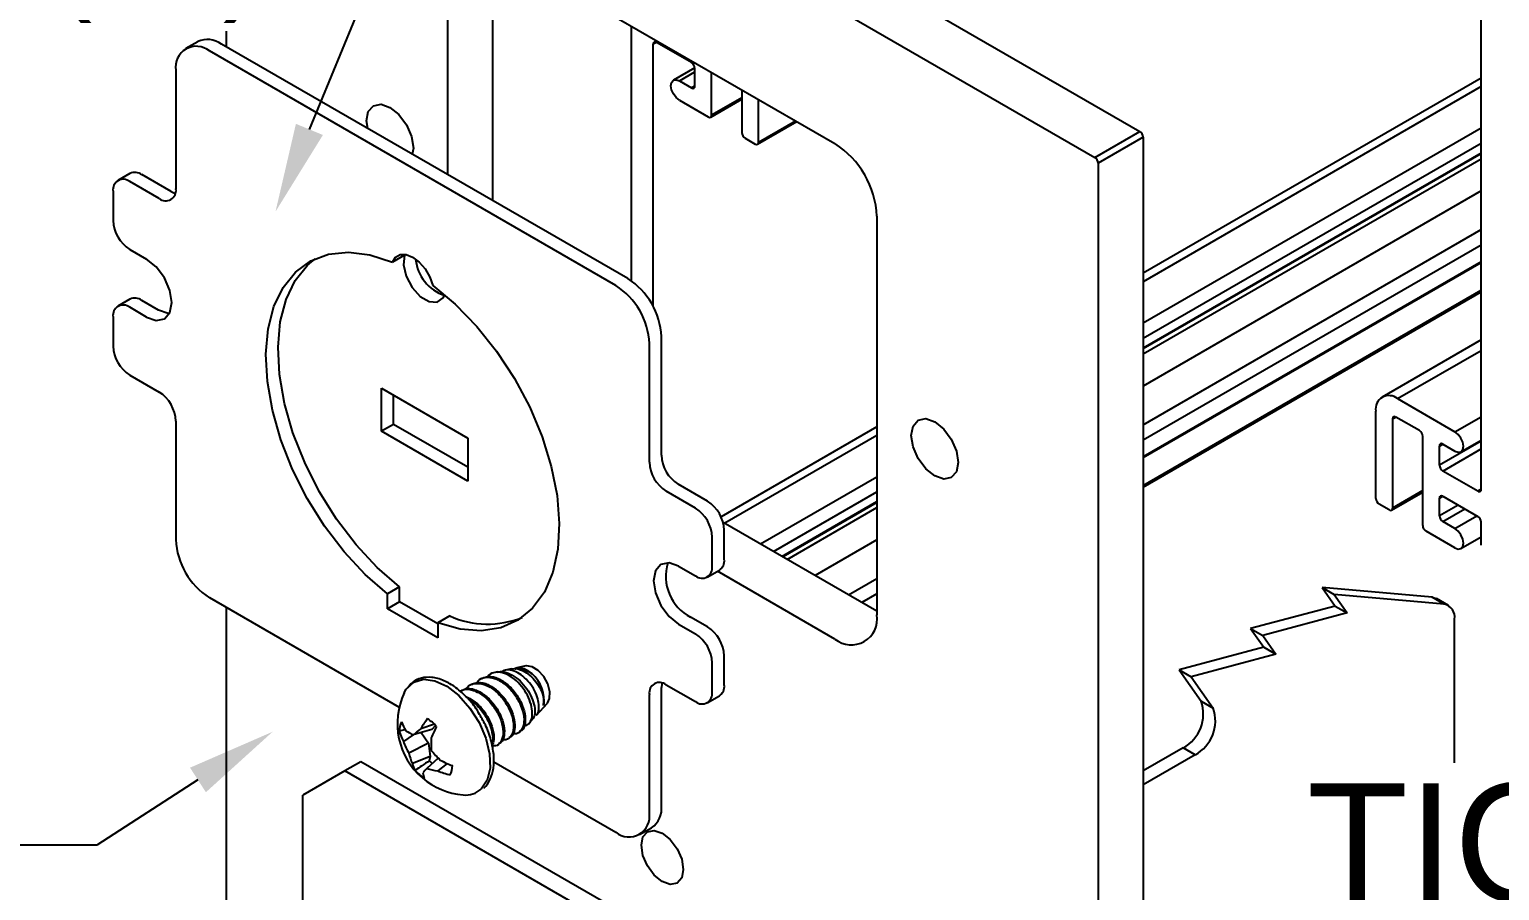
# Model space of a CAD drawing. Extents: x -1.1 to 11.2, y -6.8 to 0.
# Drawn here: x 1.461 to 4.562, y -4.739 to -2.922 of the extents above; entities that cross this region are included whole.
import ezdxf
from ezdxf import colors
from ezdxf.entities.mleader import LeaderData, LeaderLine
from ezdxf.math import Vec2, Vec3

# ---------------------------------------------------------------- set-up
doc = ezdxf.new("R2010")
doc.units = 0
doc.header["$LTSCALE"] = 0.5
doc.header["$MEASUREMENT"] = 0
for name, color, linetype in [('Brackets', 181, 'CONTINUOUS'), ('End Cap', 92, 'CONTINUOUS'), ('FAB DWG', 221, 'CONTINUOUS'), ('Hardware', 242, 'CONTINUOUS'), ('Housing', 150, 'CONTINUOUS')]:
    doc.layers.add(name, color=color, linetype=linetype)
doc.styles.add('LSAD_Standard', font='arial.ttf')

msp = doc.modelspace()

# ---------------------------------------------------------------- linework, layer by layer
at = {"layer": 'Brackets', "transparency": 16777216}
for p, q in [((2.1265, -4.4865), (2.0381, -4.5375)), ((2.1603, -4.467), (2.1265, -4.4865)), ((2.6568, -4.7926), (2.1265, -4.4865)), ((2.6906, -4.7731), (2.1603, -4.467)), ((2.0381, -5.3978), (2.0381, -4.5375))]:
    msp.add_line(p, q, dxfattribs=at)
at = {"layer": 'End Cap', "transparency": 16777216}
for p, q in [((1.9793, -2.084), (3.8036, -3.1372)), ((1.8842, -2.1389), (3.7085, -3.1921)), ((2.4322, -2.7425), (3.1605, -3.1629)), ((2.4389, -3.2834), (2.4389, -2.7464)), ((2.3438, -3.2285), (2.3438, -2.7935)), ((1.8771, -2.959), (1.8771, -2.926)), ((3.7085, -3.1921), (3.8036, -3.1372)), ((3.8107, -3.1495), (3.7156, -3.2044)), ((3.8107, -3.1495), (3.8107, -5.9332)), ((3.7156, -3.2044), (3.7156, -5.9881)), ((3.2489, -3.316), (3.2489, -4.1571)), ((3.2489, -4.1493), (2.9244, -3.962)), ((3.1605, -4.2081), (2.9127, -4.0651)), ((1.8771, -4.9268), (1.8771, -4.1417))]:
    msp.add_line(p, q, dxfattribs=at)
at = {"layer": 'End Cap', "transparency": 16777216, "flags": 128}
for points in [[(2.1748, -3.1309), (2.1723, -3.1151), (2.1761, -3.0954), (2.1868, -3.083), (2.2029, -3.0799), (2.2218, -3.0865), (2.2407, -3.1018), (2.2568, -3.1234), (2.2675, -3.1482), (2.2713, -3.1722)], [(2.2713, -3.1722), (2.2688, -3.1852)], [(3.3214, -3.7784), (3.3251, -3.7587), (3.3359, -3.7463), (3.3519, -3.7432), (3.3709, -3.7498), (3.3898, -3.7651), (3.4059, -3.7868), (3.4166, -3.8115), (3.4204, -3.8355), (3.4166, -3.8552), (3.4059, -3.8676), (3.3898, -3.8707), (3.3709, -3.8641), (3.3519, -3.8488), (3.3359, -3.8272), (3.3251, -3.8024), (3.3214, -3.7784)], [(2.7521, -4.6432), (2.7555, -4.6256), (2.7651, -4.6145), (2.7794, -4.6118), (2.7963, -4.6176), (2.8132, -4.6313), (2.8276, -4.6506), (2.8372, -4.6727), (2.8405, -4.6942), (2.8372, -4.7118), (2.8276, -4.7228), (2.8132, -4.7256), (2.7963, -4.7197), (2.7794, -4.7061), (2.7651, -4.6867), (2.7555, -4.6646), (2.7521, -4.6432)]]:
    msp.add_lwpolyline(points, dxfattribs=at)
at = {"layer": 'End Cap', "transparency": 16777216}
for centre, radius, start, end in [((3.057, -3.3248), 0.1921, 2.6055, 57.3945), ((3.7953, -3.1502), 0.0154, 2.6055, 57.3945), ((3.7002, -3.2051), 0.0154, 2.6055, 57.3945), ((3.195, -4.1658), 0.0546, 230.7967, 9.214)]:
    msp.add_arc(centre, radius, start, end, dxfattribs=at)
at = {"layer": 'Hardware', "transparency": 16777216}
for p, q in [((1.8163, -2.9479), (1.7909, -2.9625)), ((2.6983, -3.4624), (1.8409, -2.9675)), ((2.7237, -3.4478), (1.8663, -2.9528)), ((1.7702, -3.0083), (1.7702, -3.2584)), ((1.6734, -3.2259), (1.648, -3.2406)), ((1.7349, -3.2788), (1.673, -3.2431)), ((1.7602, -3.2641), (1.6984, -3.2284)), ((1.6376, -3.2635), (1.6376, -3.3249)), ((1.673, -3.3862), (1.7085, -3.4067)), ((2.2525, -3.3985), (2.227, -3.4132)), ((1.6734, -3.4911), (1.648, -3.5058)), ((1.7339, -3.5141), (1.6984, -3.4936)), ((1.6376, -3.5287), (1.6376, -3.5901)), ((1.7085, -3.5288), (1.673, -3.5082)), ((2.769, -3.835), (2.769, -3.5849)), ((2.7944, -3.8203), (2.7944, -3.5702)), ((1.673, -3.6513), (1.7349, -3.6871)), ((2.2042, -3.679), (2.386, -3.784)), ((2.2042, -3.7699), (2.2042, -3.679)), ((2.2296, -3.7552), (2.2296, -3.6937)), ((1.7702, -3.7483), (1.7702, -3.9984)), ((2.2296, -3.7552), (2.2042, -3.7699)), ((2.386, -3.8748), (2.2042, -3.7699)), ((2.386, -3.8455), (2.2296, -3.7552)), ((2.386, -3.784), (2.386, -3.8748)), ((2.8662, -3.9319), (2.8044, -3.8962)), ((2.8916, -3.9173), (2.8297, -3.8815)), ((2.9016, -4.0546), (2.9016, -3.9932)), ((2.927, -4.0399), (2.927, -3.9785)), ((2.8307, -4.0545), (2.8662, -4.075)), ((2.8912, -4.0775), (2.9166, -4.0628)), ((1.8409, -4.1208), (2.2413, -4.352)), ((2.242, -4.0983), (2.2166, -4.113)), ((2.2166, -4.1444), (2.2166, -4.113)), ((2.242, -4.1297), (2.242, -4.0983)), ((4.1879, -4.0992), (4.2133, -4.1139)), ((4.1879, -4.0992), (4.2154, -4.1385)), ((4.4199, -4.12), (4.1879, -4.0992)), ((4.2133, -4.1139), (4.2408, -4.1531)), ((4.4453, -4.1347), (4.2133, -4.1139)), ((4.4453, -4.1347), (4.4199, -4.12)), ((4.4545, -4.1375), (4.4291, -4.1228)), ((2.242, -4.1297), (2.2166, -4.1444)), ((2.3226, -4.2056), (2.2166, -4.1444)), ((2.3226, -4.1762), (2.242, -4.1297)), ((4.2154, -4.1385), (4.0373, -4.1862)), ((4.2408, -4.1531), (4.0627, -4.2008)), ((4.2154, -4.1385), (4.2408, -4.1531)), ((2.3481, -4.1595), (2.3226, -4.1742)), ((2.3226, -4.1742), (2.3226, -4.2056)), ((2.8307, -4.1766), (2.8662, -4.1971)), ((2.8916, -4.1824), (2.8561, -4.1619)), ((4.0373, -4.1862), (4.0627, -4.2008)), ((4.0373, -4.1862), (4.0649, -4.2254)), ((4.4674, -4.4696), (4.4674, -4.1661)), ((4.0627, -4.2008), (4.0903, -4.24)), ((2.927, -4.3051), (2.927, -4.2437)), ((4.0649, -4.2254), (3.8867, -4.2731)), ((4.0903, -4.24), (3.9121, -4.2878)), ((4.0649, -4.2254), (4.0903, -4.24)), ((2.4484, -4.2774), (2.4428, -4.2786)), ((2.4782, -4.2712), (2.4648, -4.274)), ((2.5087, -4.2648), (2.4868, -4.2694)), ((2.9016, -4.3198), (2.9016, -4.2583)), ((3.8867, -4.2731), (3.9121, -4.2878)), ((3.8867, -4.2731), (3.9332, -4.3392)), ((2.3936, -4.3037), (2.3908, -4.3053)), ((2.4157, -4.291), (2.4129, -4.2926)), ((2.7944, -4.5603), (2.7944, -4.3102)), ((2.8044, -4.3045), (2.8662, -4.3402)), ((3.9121, -4.2878), (3.9586, -4.3538)), ((2.769, -4.575), (2.769, -4.3249)), ((2.8912, -4.3427), (2.9166, -4.328)), ((3.9332, -4.3392), (3.9586, -4.3538)), ((2.5306, -4.369), (2.5539, -4.3431)), ((2.2554, -4.3989), (2.2415, -4.4025)), ((2.31, -4.3987), (2.2709, -4.4105)), ((2.3155, -4.3877), (2.2867, -4.3975)), ((2.3182, -4.3904), (2.31, -4.3987)), ((2.5156, -4.3858), (2.5218, -4.3789)), ((2.2705, -4.4103), (2.2501, -4.424)), ((2.3031, -4.4277), (2.2617, -4.4489)), ((2.2874, -4.4055), (2.3031, -4.4277)), ((2.3031, -4.4277), (2.3066, -4.4562)), ((2.4488, -4.4312), (2.4515, -4.4296)), ((2.4709, -4.4185), (2.4736, -4.4169)), ((2.493, -4.4057), (2.4957, -4.4041)), ((2.3066, -4.4562), (2.2691, -4.471)), ((2.3237, -4.4595), (2.2996, -4.4815)), ((2.3066, -4.4562), (2.3045, -4.4649)), ((3.8949, -4.4378), (3.8107, -4.4864)), ((3.9203, -4.4525), (3.8107, -4.5157)), ((3.9203, -4.4525), (3.8949, -4.4378)), ((2.3426, -4.4706), (2.3225, -4.4861)), ((2.4411, -4.4673), (2.6983, -4.6158)), ((2.7483, -4.6207), (2.7737, -4.6061))]:
    msp.add_line(p, q, dxfattribs=at)
at = {"layer": 'Hardware', "transparency": 16777216, "flags": 128}
for points in [[(1.7602, -3.2641), (1.7671, -3.2673), (1.7691, -3.2679)], [(1.7085, -3.5288), (1.7287, -3.5358), (1.7459, -3.5325), (1.7573, -3.5193), (1.7614, -3.4982), (1.7573, -3.4726), (1.7459, -3.4461), (1.7287, -3.423), (1.7085, -3.4067)], [(2.2166, -4.113), (2.1695, -4.0718), (2.1249, -4.0238), (2.0838, -3.97), (2.0474, -3.9119), (2.0164, -3.8507), (1.9917, -3.7881), (1.9738, -3.7256), (1.9633, -3.6647), (1.9603, -3.6069), (1.9649, -3.5538), (1.9771, -3.5064), (1.9965, -3.4662), (2.0226, -3.4339), (2.0549, -3.4105), (2.0924, -3.3965), (2.1343, -3.3923), (2.1796, -3.3979), (2.227, -3.4132)], [(2.242, -4.0983), (2.1949, -4.0571), (2.1503, -4.0091), (2.1093, -3.9553), (2.0728, -3.8972), (2.0419, -3.836), (2.0171, -3.7734), (1.9993, -3.7109), (1.9887, -3.65), (1.9857, -3.5923), (1.9904, -3.5391), (2.0026, -3.4917), (2.022, -3.4515), (2.0481, -3.4192), (2.064, -3.406)], [(2.227, -3.4132), (2.2335, -3.4027), (2.2434, -3.3972), (2.2559, -3.3972), (2.2696, -3.4026), (2.2833, -3.413), (2.2958, -3.4274), (2.3057, -3.4444), (2.3122, -3.4624)], [(2.2525, -3.3985), (2.2503, -3.4189), (2.2559, -3.4429), (2.2685, -3.4664), (2.2856, -3.4852), (2.3045, -3.4961), (2.3217, -3.4971), (2.3342, -3.488), (2.3373, -3.4821)], [(2.3122, -3.4624), (2.3596, -3.5018), (2.4049, -3.5485), (2.4468, -3.6011), (2.4843, -3.6584), (2.5166, -3.7191), (2.5427, -3.7815), (2.5621, -3.8441), (2.5743, -3.9055), (2.5789, -3.9641), (2.5759, -4.0184), (2.5654, -4.0671), (2.5475, -4.109), (2.5228, -4.143), (2.4918, -4.1684), (2.4554, -4.1845), (2.4143, -4.1909), (2.3697, -4.1874), (2.3226, -4.1742)], [(1.7564, -3.5213), (1.7541, -3.5211), (1.7339, -3.5141)], [(2.8307, -4.0545), (2.8105, -4.0475), (2.7933, -4.0508), (2.7819, -4.064), (2.7778, -4.085), (2.7819, -4.1107), (2.7933, -4.1371), (2.8105, -4.1603), (2.8307, -4.1766)], [(4.4199, -4.12), (4.4247, -4.1209), (4.4291, -4.1228)], [(2.5539, -4.3431), (2.5586, -4.3335), (2.5591, -4.3192), (2.5548, -4.3029), (2.5462, -4.2872), (2.5347, -4.2743), (2.522, -4.2664), (2.5101, -4.2646), (2.5087, -4.2648)], [(2.2581, -4.3115), (2.2719, -4.2993), (2.2924, -4.2931), (2.3163, -4.296), (2.3419, -4.3077), (2.3673, -4.3274), (2.3906, -4.3536), (2.41, -4.3843), (2.4241, -4.4174), (2.432, -4.4502), (2.4329, -4.4805), (2.4268, -4.5058), (2.4142, -4.5245)], [(2.7955, -4.3007), (2.7951, -4.3027), (2.7944, -4.3102)], [(2.2519, -4.3219), (2.2563, -4.314), (2.2581, -4.3115)]]:
    msp.add_lwpolyline(points, dxfattribs=at)
at = {"layer": 'Hardware', "transparency": 16777216}
for centre, radius, start, end in [((1.837, -2.9937), 0.0503, 54.3824, 114.3071), ((1.8133, -3.0013), 0.0437, 50.7967, 189.214), ((1.6837, -3.2489), 0.0251, 54.3824, 114.3071), ((1.6592, -3.26), 0.0218, 50.7967, 189.214), ((1.7487, -3.2619), 0.0218, 230.7967, 9.214), ((1.7144, -3.3214), 0.0768, 182.6055, 237.3945), ((2.3643, -3.3987), 0.0887, 185.3027, 252.0279), ((2.6155, -3.5919), 0.1537, 2.6055, 57.3945), ((2.6409, -3.5772), 0.1537, 2.6055, 57.3945), ((1.6592, -3.5252), 0.0218, 50.7967, 189.214), ((1.6837, -3.514), 0.0251, 54.3824, 114.3071), ((1.7144, -3.5866), 0.0768, 182.6055, 237.3945), ((1.6935, -3.7518), 0.0768, 2.6055, 57.3945), ((2.8458, -3.8315), 0.0768, 182.6055, 237.3945), ((2.8711, -3.8168), 0.0768, 182.6055, 237.3945), ((2.8248, -3.9966), 0.0768, 2.6055, 57.3945), ((2.8502, -3.982), 0.0768, 2.6055, 57.3945), ((1.9237, -3.9914), 0.1537, 182.6055, 237.3945), ((2.9, -4.0763), 0.0962, 162.4729, 242.8469), ((2.88, -4.0581), 0.0218, 230.7967, 9.214), ((2.9032, -4.043), 0.024, 304.0564, 7.2558), ((4.4403, -4.1617), 0.0275, 350.7481, 79.4532), ((2.428, -3.9801), 0.1964, 245.989, 291.7295), ((2.8502, -4.2472), 0.0768, 2.6055, 57.3945), ((2.8248, -4.2618), 0.0768, 2.6055, 57.3945), ((2.4731, -4.337), 0.0736, 351.0376, 48.9236), ((2.7906, -4.3214), 0.0218, 50.7967, 189.214), ((2.9032, -4.3081), 0.024, 304.0564, 7.2558), ((2.3884, -4.3864), 0.151, 154.7008, 229.3793), ((2.88, -4.3233), 0.0218, 230.7967, 9.214), ((3.8552, -4.3657), 0.0823, 298.8102, 18.7784), ((3.8806, -4.3803), 0.0823, 298.8102, 18.7784), ((2.2922, -4.4043), 0.0507, 155.1102, 177.9663), ((2.3422, -4.3749), 0.1044, 195.3539, 208.075), ((2.3399, -4.3475), 0.1002, 200.7001, 212.5535), ((2.3151, -4.3171), 0.1033, 234.7398, 244.6692), ((2.4417, -4.6026), 0.2571, 127.085, 131.6393), ((2.4763, -4.5085), 0.2197, 142.9144, 149.6518), ((2.2451, -4.4608), 0.1015, 42.2014, 56.5571), ((2.6667, -4.5716), 0.39, 152.6766, 156.5806), ((2.3984, -4.3701), 0.1578, 199.9732, 209.9753), ((2.5359, -4.4306), 0.2274, 176.4664, 183.1277), ((2.3734, -4.4238), 0.1145, 192.6849, 204.3677), ((2.3666, -4.4043), 0.0867, 224.3262, 230.203), ((2.477, -4.3062), 0.2167, 219.1183, 226.5557), ((2.4447, -4.2378), 0.2542, 242.6593, 249.0269), ((2.3134, -4.461), 0.0454, 192.8258, 212.1324), ((2.3501, -4.4169), 0.1015, 222.2014, 236.5571), ((2.6482, -4.825), 0.4894, 135.4204, 136.8217), ((2.3264, -4.4875), 0.0352, 184.2472, 203.7199), ((2.3412, -4.3362), 0.1511, 254.0035, 262.8885), ((2.3915, -4.3182), 0.1815, 247.6807, 256.4742), ((2.303, -4.4734), 0.0507, 335.1102, 357.9663), ((2.3884, -4.3864), 0.151, 229.3793, 265.2938), ((2.3818, -4.4899), 0.0474, 263.0346, 313.1208), ((2.7259, -4.5819), 0.0437, 230.7967, 9.214), ((2.7468, -4.5664), 0.048, 304.0564, 7.2558)]:
    msp.add_arc(centre, radius, start, end, dxfattribs=at)
for points, knots in [([(2.5045, -4.3909), (2.5065, -4.3907), (2.5125, -4.3903), (2.5191, -4.3824), (2.5228, -4.369), (2.5213, -4.3512), (2.5148, -4.3315), (2.5035, -4.3123), (2.4888, -4.2956), (2.4722, -4.2835), (2.455, -4.2773), (2.4399, -4.2785), (2.4305, -4.2826), (2.4278, -4.2875), (2.4277, -4.2878)], [0, 0, 0, 0, 0.045503, 0.137277, 0.230619, 0.324208, 0.417712, 0.51255, 0.60784, 0.703073, 0.799405, 0.896397, 0.993354, 1, 1, 1, 1]), ([(2.4486, -4.2783), (2.4506, -4.2777), (2.4573, -4.2756), (2.4714, -4.2793), (2.4884, -4.2888), (2.5041, -4.3038), (2.5167, -4.3218), (2.5251, -4.341), (2.5281, -4.3587), (2.5269, -4.372), (2.5228, -4.3766), (2.5212, -4.3784)], [0, 0, 0, 0, 0.055428, 0.180794, 0.306355, 0.431855, 0.554214, 0.676711, 0.799155, 0.918675, 1, 1, 1, 1]), ([(2.5301, -4.3685), (2.5311, -4.3676), (2.5347, -4.3645), (2.5367, -4.354), (2.5355, -4.3385), (2.5296, -4.321), (2.5194, -4.3039), (2.5062, -4.2891), (2.4912, -4.2782), (2.476, -4.2731), (2.4643, -4.2728), (2.4594, -4.2764), (2.4579, -4.2774)], [0, 0, 0, 0, 0.045184, 0.156434, 0.268021, 0.379486, 0.492733, 0.606596, 0.720374, 0.835618, 0.951754, 1, 1, 1, 1]), ([(2.4784, -4.2717), (2.4793, -4.2714), (2.4841, -4.2694), (2.4953, -4.2717), (2.51, -4.2786), (2.5239, -4.2907), (2.5355, -4.3056), (2.5434, -4.3216), (2.5472, -4.337), (2.5463, -4.3448), (2.5459, -4.3485)], [0, 0, 0, 0, 0.033806, 0.175548, 0.316915, 0.458236, 0.596205, 0.733538, 0.870845, 1, 1, 1, 1]), ([(2.4861, -4.2713), (2.4868, -4.2709), (2.4915, -4.2684), (2.5034, -4.2707), (2.5149, -4.2763), (2.5207, -4.2809), (2.5215, -4.2815)], [0, 0, 0, 0, 0.07769, 0.51052, 0.932129, 1, 1, 1, 1]), ([(2.5215, -4.2815), (2.5171, -4.2783), (2.5083, -4.2719), (2.4959, -4.2681), (2.4895, -4.2695), (2.487, -4.27)], [0, 0, 0, 0, 0.374656, 0.750308, 1, 1, 1, 1]), ([(2.4089, -4.364), (2.408, -4.3623), (2.4015, -4.3505), (2.3852, -4.3316), (2.3613, -4.3096), (2.3355, -4.2946), (2.3106, -4.2878), (2.2875, -4.2895), (2.2696, -4.2974), (2.2623, -4.3073), (2.2595, -4.3111)], [0, 0, 0, 0, 0.02481, 0.175168, 0.326073, 0.478065, 0.631323, 0.767436, 0.912401, 1, 1, 1, 1]), ([(2.3832, -4.3133), (2.3839, -4.3119), (2.3876, -4.305), (2.4004, -4.3007), (2.4198, -4.3021), (2.4408, -4.3137), (2.4598, -4.3326), (2.4745, -4.356), (2.4825, -4.3803), (2.4832, -4.4017), (2.4762, -4.4159), (2.4669, -4.4223), (2.46, -4.4205), (2.4586, -4.4201)], [0, 0, 0, 0, 0.026009, 0.129281, 0.236829, 0.341611, 0.446393, 0.553941, 0.657212, 0.763822, 0.870432, 0.973704, 1, 1, 1, 1]), ([(2.3942, -4.3048), (2.3971, -4.303), (2.4049, -4.2981), (2.4228, -4.3008), (2.4435, -4.312), (2.4626, -4.3311), (2.4772, -4.3543), (2.4853, -4.3788), (2.4857, -4.3996), (2.481, -4.4129), (2.4748, -4.4152), (2.4731, -4.4158)], [0, 0, 0, 0, 0.074439, 0.201802, 0.325889, 0.449975, 0.577338, 0.699637, 0.825889, 0.95214, 1, 1, 1, 1]), ([(2.4053, -4.3005), (2.406, -4.2991), (2.4097, -4.2922), (2.4225, -4.2879), (2.4419, -4.2893), (2.4629, -4.301), (2.4819, -4.3199), (2.4966, -4.3432), (2.5045, -4.3675), (2.5053, -4.389), (2.4983, -4.4032), (2.489, -4.4096), (2.4821, -4.4077), (2.4807, -4.4074)], [0, 0, 0, 0, 0.026009, 0.129281, 0.236829, 0.341611, 0.446393, 0.553941, 0.657212, 0.763822, 0.870432, 0.973704, 1, 1, 1, 1]), ([(2.4163, -4.292), (2.4192, -4.2902), (2.427, -4.2854), (2.4449, -4.2881), (2.4656, -4.2993), (2.4847, -4.3183), (2.4993, -4.3416), (2.5074, -4.3661), (2.5078, -4.3869), (2.5031, -4.4001), (2.4969, -4.4024), (2.4952, -4.4031)], [0, 0, 0, 0, 0.074439, 0.201802, 0.325889, 0.449975, 0.577338, 0.699637, 0.825889, 0.95214, 1, 1, 1, 1]), ([(2.3693, -4.3192), (2.3722, -4.3174), (2.3801, -4.3125), (2.3979, -4.3152), (2.4186, -4.3264), (2.4377, -4.3454), (2.4524, -4.3687), (2.4604, -4.393), (2.4611, -4.4145), (2.4541, -4.4287), (2.4448, -4.4351), (2.4379, -4.4332), (2.4365, -4.4329)], [0, 0, 0, 0, 0.06733, 0.18253, 0.294767, 0.407004, 0.522204, 0.632823, 0.747019, 0.861214, 0.971833, 1, 1, 1, 1]), ([(2.3721, -4.3176), (2.375, -4.3158), (2.3828, -4.3109), (2.4007, -4.3136), (2.4214, -4.3248), (2.4405, -4.3438), (2.4551, -4.3671), (2.4632, -4.3916), (2.4636, -4.4124), (2.4589, -4.4256), (2.4527, -4.4279), (2.451, -4.4286)], [0, 0, 0, 0, 0.074439, 0.201802, 0.325889, 0.449975, 0.577338, 0.699637, 0.825889, 0.95214, 1, 1, 1, 1]), ([(2.3817, -4.3294), (2.3875, -4.3321), (2.4002, -4.338), (2.4184, -4.3567), (2.4331, -4.3799), (2.4408, -4.404), (2.4422, -4.4232), (2.4381, -4.4303), (2.4365, -4.4329)], [0, 0, 0, 0, 0.156299, 0.338966, 0.526455, 0.706489, 0.892343, 1, 1, 1, 1]), ([(2.3877, -4.3358), (2.3906, -4.3372), (2.4002, -4.3419), (2.4156, -4.3584), (2.4304, -4.3815), (2.4379, -4.4055), (2.4397, -4.4224), (2.4368, -4.428), (2.4363, -4.4289)], [0, 0, 0, 0, 0.090763, 0.30555, 0.526007, 0.737698, 0.956233, 1, 1, 1, 1]), ([(2.42, -4.5222), (2.4201, -4.5222), (2.4262, -4.5183), (2.4337, -4.504), (2.4411, -4.4808), (2.4416, -4.4522), (2.4358, -4.421), (2.4248, -4.3905), (2.4139, -4.3723), (2.4089, -4.364)], [0, 0, 0, 0, 0.002898, 0.165706, 0.331245, 0.503479, 0.678818, 0.853996, 1, 1, 1, 1]), ([(2.3045, -4.4649), (2.2995, -4.4684), (2.2896, -4.4751), (2.2797, -4.4818), (2.2749, -4.4851)], [0, 0, 0, 0, 0.5142472, 1, 1, 1, 1])]:
    msp.add_open_spline(points, degree=3, knots=knots, dxfattribs=at)
at = {"layer": 'Housing', "transparency": 16777216}
for p, q in [((4.5236, -3.8922), (4.5236, -2.7805)), ((2.7311, -3.4528), (2.7311, -2.915)), ((2.7841, -2.9493), (2.777, -2.9534)), ((2.777, -3.506), (2.777, -2.9534)), ((2.8579, -2.9919), (2.7841, -2.9493)), ((2.8649, -3.0033), (2.8198, -3.0293)), ((2.865, -3.0413), (2.865, -3.0042)), ((2.8323, -3.0306), (2.865, -3.0117)), ((2.8323, -3.0306), (2.8579, -3.0454)), ((2.9003, -3.1025), (2.9003, -3.0127)), ((4.5236, -3.0247), (3.8107, -3.4362)), ((2.8579, -3.0454), (2.865, -3.0413)), ((2.8983, -3.1071), (2.964, -3.0692)), ((2.9003, -3.1025), (2.964, -3.0658)), ((2.964, -3.0495), (2.964, -3.1393)), ((2.9993, -3.1597), (2.9993, -3.0699)), ((4.5236, -3.0428), (3.8107, -3.4544)), ((2.8323, -3.0714), (2.8933, -3.1066)), ((2.9972, -3.1642), (3.08, -3.1165)), ((2.9993, -3.1597), (3.0771, -3.1148)), ((3.8107, -3.5413), (4.5236, -3.1297)), ((2.971, -3.1515), (2.9922, -3.1638)), ((3.8107, -3.5733), (4.5236, -3.1617)), ((3.8107, -3.5937), (4.5236, -3.1822)), ((4.5236, -3.1845), (3.8107, -3.596)), ((3.8107, -3.6064), (4.5236, -3.1948)), ((4.5236, -3.2628), (3.8107, -3.6744)), ((3.8107, -3.7559), (4.5236, -3.3443)), ((4.5236, -3.3769), (3.8107, -3.7884)), ((3.8107, -3.8233), (4.5236, -3.4117)), ((4.5236, -3.4144), (3.8107, -3.8259)), ((3.8107, -3.884), (4.5236, -3.4724)), ((3.8107, -3.8874), (4.5236, -3.4758)), ((4.5236, -3.5772), (4.3147, -3.6978)), ((4.3472, -3.701), (4.5236, -3.5992)), ((4.3472, -3.701), (4.4683, -3.7709)), ((4.3013, -3.9113), (4.3013, -3.7276)), ((4.3366, -3.7439), (4.3437, -3.7398)), ((4.3366, -3.7439), (4.3366, -3.9317)), ((4.3932, -3.7684), (4.3437, -3.7398)), ((4.4683, -3.7709), (4.5236, -3.739)), ((3.2489, -3.7605), (2.9202, -3.9503)), ((3.2489, -3.7787), (2.9279, -3.964)), ((4.4003, -3.9684), (4.4003, -3.7806)), ((4.5236, -3.7907), (4.4356, -3.8415)), ((4.4356, -3.801), (4.4427, -3.7969)), ((4.4356, -3.8415), (4.4356, -3.801)), ((4.4427, -3.7969), (4.4683, -3.8117)), ((4.4427, -3.8537), (4.5236, -3.807)), ((4.4808, -3.813), (4.5236, -3.7883)), ((3.0031, -4.0075), (3.2489, -3.8656)), ((4.5165, -3.8963), (4.4427, -3.8537)), ((3.0308, -4.0235), (3.2489, -3.8976)), ((4.3346, -3.9363), (4.4003, -3.8983)), ((4.4003, -3.8949), (4.3366, -3.9317)), ((4.4356, -3.9109), (4.4427, -3.9068)), ((4.4427, -3.9068), (4.5165, -3.9494)), ((4.5236, -3.8922), (4.5165, -3.8963)), ((3.0486, -4.0337), (3.2489, -3.9181)), ((3.2489, -3.9204), (3.0506, -4.0348)), ((3.0595, -4.04), (3.2489, -3.9307)), ((4.3296, -3.9358), (4.3084, -3.9235)), ((4.4356, -3.948), (4.4356, -3.9109)), ((4.4749, -3.9254), (4.4356, -3.948)), ((4.4427, -3.9603), (4.489, -3.9335)), ((4.4683, -3.975), (4.4427, -3.9603)), ((4.4683, -3.975), (4.5146, -3.9483)), ((4.5236, -4.0098), (4.5236, -3.9616)), ((3.2489, -3.9987), (3.1184, -4.074)), ((4.4683, -4.0159), (4.4073, -3.9807)), ((4.4808, -4.0171), (4.5236, -3.9924)), ((3.189, -4.1148), (3.2489, -4.0802)), ((3.2489, -4.1128), (3.2172, -4.131)), ((3.2474, -4.1484), (3.2489, -4.1476))]:
    msp.add_line(p, q, dxfattribs=at)
at = {"layer": 'Housing', "transparency": 16777216, "flags": 128}
for points in [[(2.8323, -3.0714), (2.8255, -3.0659), (2.8198, -3.0582), (2.8159, -3.0494), (2.8146, -3.0408), (2.8159, -3.0337), (2.8198, -3.0293), (2.8255, -3.0282), (2.8323, -3.0306)], [(4.4683, -3.8117), (4.4751, -3.8141), (4.4808, -3.813), (4.4847, -3.8086), (4.486, -3.8015), (4.4847, -3.7929), (4.4808, -3.7841), (4.4751, -3.7764), (4.4683, -3.7709)], [(4.4683, -4.0159), (4.4751, -4.0182), (4.4808, -4.0171), (4.4847, -4.0127), (4.486, -4.0057), (4.4847, -3.9971), (4.4808, -3.9882), (4.4751, -3.9805), (4.4683, -3.975)]]:
    msp.add_lwpolyline(points, dxfattribs=at)
at = {"layer": 'Housing', "transparency": 16777216}
for centre, radius, start, end in [((2.7813, -2.9527), 0.00437, 50.7967, 189.214), ((2.8496, -3.0049), 0.0154, 2.6055, 57.3945), ((2.8607, -3.042), 0.00437, 230.7967, 9.214), ((2.896, -3.1032), 0.00437, 230.7967, 9.214), ((2.9793, -3.1386), 0.0154, 182.6055, 237.3945), ((2.995, -3.1604), 0.00437, 230.7967, 9.214), ((4.3293, -3.723), 0.0284, 50.7967, 189.214), ((4.3409, -3.7432), 0.00437, 50.7967, 189.214), ((4.3849, -3.7813), 0.0154, 2.6055, 57.3945), ((4.4399, -3.8003), 0.00437, 50.7967, 189.214), ((4.451, -3.8408), 0.0154, 182.6055, 237.3945), ((4.4399, -3.9102), 0.00437, 50.7967, 189.214), ((4.5193, -3.8929), 0.00437, 230.7967, 9.214), ((4.3166, -3.9106), 0.0154, 182.6055, 237.3945), ((4.3323, -3.9324), 0.00437, 230.7967, 9.214), ((4.4156, -3.9677), 0.0154, 182.6055, 237.3945), ((4.451, -3.9473), 0.0154, 182.6055, 237.3945), ((4.5082, -3.9623), 0.0154, 2.6055, 57.3945)]:
    msp.add_arc(centre, radius, start, end, dxfattribs=at)

# ---------------------------------------------------------------- texts
at = {"layer": 'FAB DWG', "transparency": 16777216, "insert": (5.1747, -4.4308), "char_height": 0.25, "attachment_point": 5, "style": 'LSAD_Standard'}
msp.add_mtext_dynamic_manual_height_columns('\\A1;MAKE TIGHT SEAL', width=2.034107, gutter_width=16.875, heights=[0], dxfattribs=at)

# ---------------------------------------------------------------- leaders
at = {"layer": 'FAB DWG', "ltscale": 0.5, "transparency": 16777216}
ml = msp.add_multileader_mtext('Standard', dxfattribs=at)
ml.set_content('\\A1;CV00267 (x1)\\PHW63214 (x2)', color=256, style='LSAD_Standard')
ml.set_leader_properties()
ml.build(insert=Vec2(0, 0))
ml.multileader.update_dxf_attribs({"text_left_attachment_type": 2, "dogleg_length": 0.36, "arrow_head_size": 0.1875})
ctx = ml.context
ctx.base_point, ctx.char_height, ctx.arrow_head_size, ctx.landing_gap_size, ctx.plane_origin = Vec3(0.2087, -2.6325), 0.1875, 0.1875, 0.09, Vec3(0.7334, 12.78)
ctx.left_attachment, ctx.text_align_type = 2, 2
notes = []
notes.append((ctx, [(1, (1, 1, 0), (2.3242, -2.473), (-1, 0), 0.2772, [(0, [(1.9804, -3.3063)], 0, [])])]))
ctx.mtext.insert, ctx.mtext.width, ctx.mtext.defined_height, ctx.mtext.alignment, ctx.mtext.flow_direction = Vec3(1.957, -2.3517), 1.904564, 0.4885, 3, 5
ml = msp.add_multileader_mtext('Standard', dxfattribs=at)
ml.set_content('\\A1;EP00343', color=256, style='LSAD_Standard')
ml.set_leader_properties()
ml.build(insert=Vec2(0, 0))
ml.multileader.update_dxf_attribs({"text_left_attachment_type": 2, "dogleg_length": 0.36, "arrow_head_size": 0.1875})
ctx = ml.context
ctx.base_point, ctx.char_height, ctx.arrow_head_size, ctx.landing_gap_size, ctx.plane_origin = Vec3(0.1011, -4.6436), 0.1875, 0.1875, 0.09, Vec3(2.3554, 8.0061)
ctx.left_attachment, ctx.text_align_type = 2, 2
notes.append((ctx, [(1, (1, 1, 0), (1.6035, -4.6432), (-1, 0), 0.2772, [(0, [(1.9743, -4.4037)], 0, [])])]))
ctx.mtext.insert, ctx.mtext.width, ctx.mtext.defined_height, ctx.mtext.alignment, ctx.mtext.flow_direction = Vec3(1.2363, -4.5478), 2.351815, 0.6491, 3, 5
for ctx, leaders in notes:
    for number, flags, end, landing, length, lines in leaders:
        leader = LeaderData()
        leader.index, (leader.has_last_leader_line, leader.has_dogleg_vector, leader.attachment_direction) = number, flags
        leader.last_leader_point, leader.dogleg_vector, leader.dogleg_length = Vec3(end), Vec3(landing), length
        for number, points, colour, breaks in lines:
            line = LeaderLine()
            line.index, line.vertices, line.color, line.breaks = number, Vec3.list(points), colors.encode_raw_color(colour), breaks
            leader.lines.append(line)
        ctx.leaders.append(leader)

doc.saveas('drawing.dxf')
